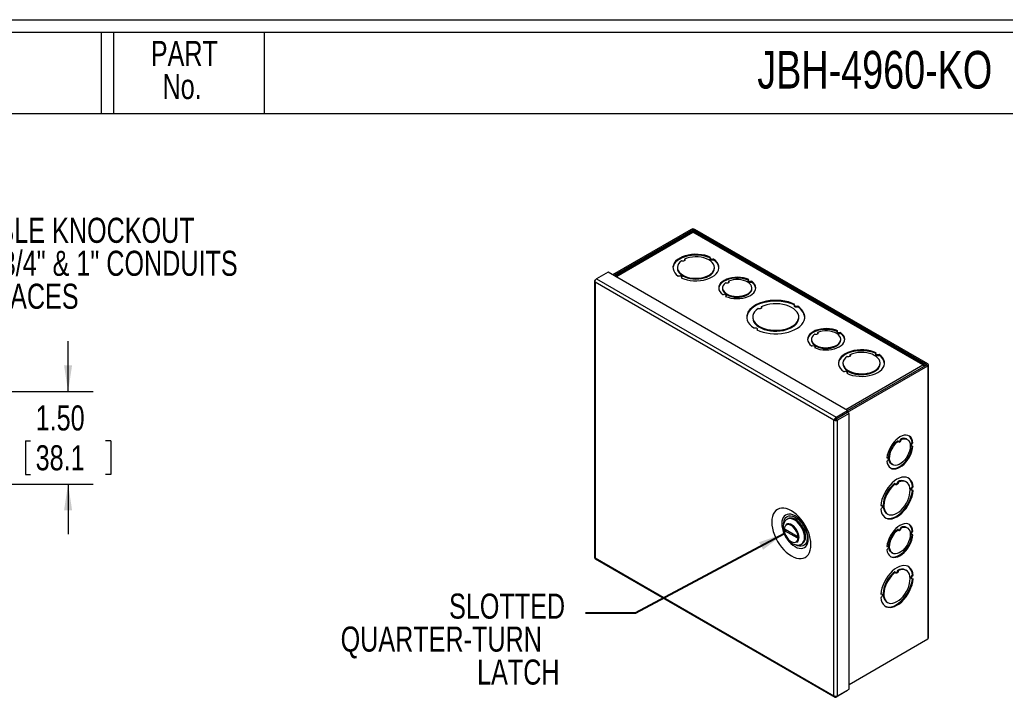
# Model space of a CAD drawing. Header units: inches. Extents: x 0.8 to 54.4, y 0.9 to 35.
# Drawn here: x 22.85 to 38.81, y 24.02 to 34.99 of the extents above; entities that cross this region are included whole.
import ezdxf

# ---------------------------------------------------------------- set-up
doc = ezdxf.new("R2010")
doc.units = ezdxf.units.IN
doc.header["$LTSCALE"] = 3.25
doc.header["$MEASUREMENT"] = 0
doc.styles.add('SLDTEXTSTYLE0', font='TXT', dxfattribs={"width": 0.75})
doc.dimstyles.new('SLDDIMSTYLE1', dxfattribs={"dimtxt": 0.40625, "dimasz": 0.4225, "dimexe": 0, "dimexo": 0.0625, "dimgap": 0.101562, "dimtad": 0, "dimtih": 1, "dimtoh": 1, "dimrnd": 1e-09, "dimzin": 4, "dimdsep": 46, "dimtxsty": 'SLDTEXTSTYLE0', "dimsah": 1, "dimcen": 0.09, "dimadec": 0, "dimazin": 0, "dimtfac": 1, "dimtofl": 0, "dimtmove": 0, "dimatfit": 3, "dimfxl": 1, "dimtolj": 1, "dimtzin": 12, "dimarcsym": 0})
doc.dimstyles.new('SLDDIMSTYLE2', dxfattribs={"dimtxt": 0, "dimasz": 0.4225, "dimexe": 0, "dimexo": 0.0625, "dimgap": 0, "dimtad": 0, "dimtih": 1, "dimtoh": 1, "dimdec": 0, "dimrnd": 1e-09, "dimzin": 0, "dimdsep": 46, "dimtxsty": 'Standard', "dimsah": 1, "dimcen": 0.09, "dimadec": 0, "dimazin": 0, "dimtfac": 0.4225, "dimtdec": 0, "dimtofl": 0, "dimtmove": 0, "dimatfit": 3, "dimfxl": 1, "dimtolj": 1, "dimtzin": 0, "dimarcsym": 0})

# ---------------------------------------------------------------- blocks, each defined once
blk = doc.blocks.new('SW_NOTE_2')
at = {"color": 0, "linetype": 'Continuous', "lineweight": 0, "ltscale": 3.25, "char_height": 0.4062, "attachment_point": 1, "style": 'SLDTEXTSTYLE0'}
for s, insert in [('PART', (0, 0.524)), ('No.', (0.19, -0.011))]:
    blk.add_mtext(s, dxfattribs=dict(at, insert=insert))
blk = doc.blocks.new('*D9')
at = {"color": 7, "linetype": 'Continuous', "lineweight": 0, "ltscale": 3.25}
for p, q in [((23.637, 28.972), (23.637, 29.784)), ((20.602, 28.972), (24.044, 28.972)), ((22.947, 28.174), (22.947, 27.626)), ((22.947, 28.174), (23.03, 28.174)), ((24.327, 28.174), (24.245, 28.174)), ((24.327, 28.174), (24.327, 27.626)), ((22.947, 27.626), (23.03, 27.626)), ((24.327, 27.626), (24.245, 27.626)), ((15.679, 27.472), (24.044, 27.472)), ((23.637, 27.472), (23.637, 26.659))]:
    blk.add_line(p, q, dxfattribs=at)
for points in [[(23.637, 28.972), (23.702, 29.394), (23.572, 29.394)], [(23.637, 27.472), (23.572, 27.049), (23.702, 27.049)]]:
    blk.add_solid(points, dxfattribs=at)
at = {"color": 7, "linetype": 'Continuous', "lineweight": 0, "ltscale": 3.25, "char_height": 0.4062, "attachment_point": 1, "style": 'SLDTEXTSTYLE0'}
for s, insert in [('1.50', (23.112, 28.746)), ('38.1', (23.112, 28.101))]:
    blk.add_mtext(s, dxfattribs=dict(at, insert=insert))
blk = doc.blocks.new('SW_NOTE_4')
at = {"color": 0, "linetype": 'Continuous', "lineweight": 0, "ltscale": 3.25, "attachment_point": 1, "style": 'SLDTEXTSTYLE0'}
for s, insert, char_height in [('DOUBLE KNOCKOUT', (0.064, 0.197), 0.40625), ('FOR 3/4" & 1" CONDUITS', (0.064, -0.337), 0.40625), ('(8) PLACES', (0.064, -0.871), 0.4062)]:
    blk.add_mtext(s, dxfattribs=dict(at, insert=insert, char_height=char_height))
blk = doc.blocks.new('SW_NOTE_10')
at = {"color": 0, "linetype": 'Continuous', "lineweight": 0, "ltscale": 3.25, "attachment_point": 1, "style": 'SLDTEXTSTYLE0'}
for s, insert, char_height in [('SLOTTED', (-2.209, 0.316), 0.4062), ('QUARTER-TURN', (-3.965, -0.218), 0.40625), ('LATCH', (-1.755, -0.752), 0.4062)]:
    blk.add_mtext(s, dxfattribs=dict(at, insert=insert, char_height=char_height))

msp = doc.modelspace()

# ---------------------------------------------------------------- linework, layer by layer
at = {"color": 7, "linetype": 'Continuous', "lineweight": 0, "ltscale": 3.25}
for p, q in [((0.8166, 34.993), (54.4416, 34.993)), ((1.0181, 34.7915), (54.2401, 34.7915)), ((24.1776, 33.472), (24.1776, 34.7915)), ((24.3791, 33.472), (24.3791, 34.7915)), ((26.8166, 33.472), (26.8166, 34.7915)), ((1.0181, 33.472), (54.2401, 33.472))]:
    msp.add_line(p, q, dxfattribs=at)
at = {"color": 7, "linetype": 'Continuous', "lineweight": 15, "ltscale": 3.25}
for p, q in [((33.7274, 31.5974), (32.4523, 30.8613)), ((33.7511, 31.5837), (32.4761, 30.8476)), ((33.736, 31.555), (32.4934, 30.8376)), ((33.7511, 31.5837), (33.7274, 31.5974)), ((37.4806, 29.4033), (33.7569, 31.5529)), ((33.7864, 31.5974), (33.7626, 31.5837)), ((37.5338, 29.4066), (33.7626, 31.5837)), ((37.5014, 29.4054), (33.7777, 31.555)), ((37.5576, 29.4203), (33.7864, 31.5974)), ((34.0342, 31.1307), (34.0342, 31.117)), ((33.5044, 30.9787), (33.5044, 30.965)), ((33.6176, 31.1143), (33.6176, 31.1006)), ((33.6176, 31.1006), (33.6241, 31.0945)), ((34.0909, 31.1026), (34.0909, 31.1163)), ((34.1051, 30.965), (34.1051, 30.9787)), ((32.3815, 30.9022), (32.1957, 30.795)), ((36.2599, 28.6633), (32.3815, 30.9022)), ((33.5753, 30.813), (33.5748, 30.8096)), ((33.5753, 30.813), (33.5753, 30.8267)), ((32.1597, 30.7576), (32.1597, 26.2922)), ((32.1662, 30.7439), (32.172, 30.7406)), ((32.172, 30.7746), (32.1782, 30.7782)), ((36.0389, 28.5083), (32.172, 30.7406)), ((32.172, 30.7406), (32.172, 26.2752)), ((32.1957, 30.795), (36.0741, 28.556)), ((34.2361, 30.6482), (34.2361, 30.6344)), ((34.3311, 30.7577), (34.3311, 30.744)), ((34.3311, 30.744), (34.3373, 30.738)), ((34.6517, 30.7708), (34.6517, 30.757)), ((34.7081, 30.7425), (34.7081, 30.7562)), ((34.7101, 30.6344), (34.7101, 30.6482)), ((34.2946, 30.5118), (34.2942, 30.5089)), ((34.2946, 30.5118), (34.2946, 30.5255)), ((34.8591, 30.3424), (34.8591, 30.3287)), ((35.3957, 30.3689), (35.3957, 30.3552)), ((35.4526, 30.3409), (35.4526, 30.3546)), ((34.725, 30.1772), (34.725, 30.1635)), ((35.4698, 30.1635), (35.4698, 30.1772)), ((35.3579, 30.0235), (35.3579, 30.0098)), ((35.3636, 30.0268), (35.3636, 30.0131)), ((34.7992, 29.9718), (34.7986, 29.9681)), ((34.7992, 29.9718), (34.7992, 29.9855)), ((35.7713, 29.9263), (35.7713, 29.9126)), ((35.7713, 29.9126), (35.7774, 29.9067)), ((36.0918, 29.9394), (36.0918, 29.9257)), ((36.1482, 29.9111), (36.1482, 29.9248)), ((35.6763, 29.8168), (35.6763, 29.8031)), ((35.7347, 29.6805), (35.7347, 29.6942)), ((36.1502, 29.8031), (36.1502, 29.8168)), ((35.7347, 29.6805), (35.7343, 29.6775)), ((36.2987, 29.5666), (36.2987, 29.5529)), ((36.2987, 29.5529), (36.3052, 29.5467)), ((36.7153, 29.583), (36.7153, 29.5692)), ((36.772, 29.5548), (36.772, 29.5685)), ((36.1855, 29.4309), (36.1855, 29.4172)), ((36.2588, 28.6639), (37.5338, 29.4)), ((36.2599, 28.6372), (37.5576, 29.3863)), ((36.7862, 29.4172), (36.7862, 29.4309)), ((37.5338, 29.4066), (37.5576, 29.4203)), ((37.5576, 29.3863), (37.5338, 29.4)), ((37.5576, 29.3863), (37.5576, 24.9633)), ((37.5698, 24.9804), (37.5698, 29.4033)), ((36.2564, 29.2652), (36.2559, 29.2619)), ((36.2564, 29.2652), (36.2564, 29.2789)), ((36.0741, 28.556), (36.2599, 28.6633)), ((36.0741, 28.5286), (36.2599, 28.6358)), ((36.2599, 28.6292), (36.0741, 28.522)), ((36.2836, 28.6155), (36.0979, 28.5083)), ((36.2599, 28.6633), (36.2599, 28.6358)), ((36.2836, 28.6155), (36.2599, 28.6292)), ((36.2836, 24.1501), (36.2836, 28.6155)), ((36.0446, 28.5049), (36.0389, 28.5083)), ((36.0389, 24.0429), (36.0389, 28.5083)), ((36.0452, 28.5053), (36.0446, 28.5049)), ((36.0684, 28.5186), (36.0452, 28.5053)), ((36.0741, 28.5286), (36.0741, 28.556)), ((36.0741, 28.522), (36.0979, 28.5083)), ((36.0979, 24.0429), (36.0979, 28.5083)), ((37.0844, 28.168), (37.0725, 28.1748)), ((37.1322, 28.1955), (37.1203, 28.2024)), ((37.2268, 28.1955), (37.2149, 28.2023)), ((37.3074, 28.1465), (37.3193, 28.1396)), ((37.2919, 28.0904), (37.3037, 28.0835)), ((36.8982, 27.9049), (36.9009, 27.9038)), ((36.9128, 27.8969), (36.9009, 27.9038)), ((36.9779, 27.7918), (36.9898, 27.785)), ((37.0365, 27.476), (37.0246, 27.4828)), ((37.0843, 27.5036), (37.0724, 27.5104)), ((37.2106, 27.5062), (37.1987, 27.513)), ((37.2949, 27.3756), (37.3068, 27.3688)), ((37.3108, 27.4319), (37.3226, 27.4251)), ((36.799, 27.1315), (36.8021, 27.1302)), ((36.814, 27.1234), (36.8021, 27.1302)), ((36.8984, 26.9928), (36.9102, 26.9859)), ((35.2702, 26.8205), (35.2683, 26.8194)), ((35.2994, 26.9115), (35.2833, 26.9022)), ((35.2506, 26.7412), (35.4422, 26.6307)), ((35.2506, 26.7111), (35.2506, 26.7412)), ((35.2767, 26.7262), (35.2506, 26.7111)), ((35.4422, 26.6006), (35.2506, 26.7111)), ((37.0844, 26.7349), (37.0725, 26.7418)), ((37.1322, 26.7625), (37.1203, 26.7694)), ((37.2268, 26.7624), (37.2149, 26.7693)), ((37.2919, 26.6573), (37.3037, 26.6505)), ((37.3074, 26.7135), (37.3193, 26.7066)), ((35.436, 26.529), (35.4379, 26.5301)), ((35.4422, 26.6307), (35.4422, 26.6006)), ((35.5152, 26.5006), (35.5312, 26.5099)), ((36.8982, 26.4719), (36.9009, 26.4708)), ((36.9128, 26.4639), (36.9009, 26.4708)), ((36.9779, 26.3588), (36.9898, 26.352)), ((32.1668, 26.2788), (32.1662, 26.2785)), ((32.1662, 26.2785), (32.172, 26.2752)), ((32.172, 26.2752), (36.0389, 24.0429)), ((32.1749, 26.2594), (36.0533, 24.0204)), ((37.0365, 26.0429), (37.0246, 26.0498)), ((37.0843, 26.0705), (37.0724, 26.0774)), ((37.2106, 26.0732), (37.1987, 26.08)), ((37.2949, 25.9426), (37.3068, 25.9357)), ((37.3108, 25.9989), (37.3226, 25.992)), ((36.799, 25.6984), (36.8021, 25.6972)), ((36.814, 25.6903), (36.8021, 25.6972)), ((36.8984, 25.5598), (36.9102, 25.5529)), ((36.2836, 24.2279), (37.5576, 24.9633)), ((36.2599, 24.1298), (36.0741, 24.0225)), ((36.0979, 24.0429), (36.2836, 24.1501)), ((36.2599, 24.1298), (36.2599, 24.1364)), ((36.0446, 24.0395), (36.0389, 24.0429)), ((36.0452, 24.0399), (36.0446, 24.0395))]:
    msp.add_line(p, q, dxfattribs=at)
at = {"color": 8, "linetype": 'Continuous', "lineweight": 15, "ltscale": 3.25}
for p, q in [((32.5056, 30.8306), (33.7569, 31.5529)), ((33.7511, 31.5837), (33.7511, 31.5556)), ((33.7626, 31.5837), (33.7626, 31.5556)), ((32.1749, 30.773), (32.172, 30.7746)), ((36.2293, 28.6809), (37.4806, 29.4033)), ((37.5338, 29.4066), (37.5338, 29.4)), ((36.0845, 28.5346), (36.0845, 28.5279)), ((36.0741, 24.036), (36.0741, 24.0225))]:
    msp.add_line(p, q, dxfattribs=at)
at = {"color": 7, "linetype": 'Continuous', "lineweight": 15, "ltscale": 3.25, "flags": 128}
for points in [[(34.0347, 31.1341), (33.9983, 31.1487), (33.9493, 31.1631), (33.8971, 31.1733), (33.8429, 31.1789), (33.7878, 31.1798), (33.7332, 31.176), (33.6801, 31.1676), (33.6297, 31.1547), (33.5831, 31.1378), (33.5414, 31.117), (33.5055, 31.0929), (33.4761, 31.0661), (33.4539, 31.037), (33.4393, 31.0063), (33.4327, 30.9748), (33.4326, 30.9719)], [(34.0431, 31.1439), (33.9983, 31.1624), (33.9493, 31.1769), (33.8971, 31.187), (33.8429, 31.1926), (33.7878, 31.1935), (33.7332, 31.1897), (33.6801, 31.1813), (33.6297, 31.1685), (33.5831, 31.1515), (33.5414, 31.1307), (33.5055, 31.1067), (33.4761, 31.0798), (33.4539, 31.0507), (33.4393, 31.02), (33.4327, 30.9885), (33.4343, 30.9567), (33.444, 30.9254), (33.4615, 30.8953), (33.4866, 30.867), (33.5186, 30.8411)], [(33.5698, 31.0867), (33.5431, 31.0638), (33.523, 31.0388), (33.5101, 31.0122), (33.5046, 30.9848), (33.5067, 30.9572), (33.5164, 30.9302), (33.5334, 30.9044), (33.5573, 30.8804), (33.5875, 30.859), (33.6232, 30.8406), (33.6634, 30.8257), (33.7073, 30.8147), (33.7536, 30.8079), (33.8013, 30.8053), (33.849, 30.8072), (33.8956, 30.8134), (33.9399, 30.8239), (33.9807, 30.8382), (34.0171, 30.8561), (34.0482, 30.8771), (34.073, 30.9007), (34.0911, 30.9263), (34.1018, 30.9532), (34.1051, 30.9807), (34.1007, 31.0082), (34.0889, 31.035), (34.0698, 31.0603), (34.044, 31.0836), (34.0121, 31.1041), (33.975, 31.1216), (33.9336, 31.1353), (33.8889, 31.1452), (33.842, 31.1508), (33.7943, 31.152), (33.7467, 31.1488), (33.7007, 31.1414), (33.6573, 31.1298), (33.6176, 31.1143)], [(34.0909, 31.1163), (34.08, 31.1124), (34.0673, 31.1112), (34.0548, 31.1128), (34.0441, 31.1169), (34.037, 31.123), (34.0342, 31.1303), (34.0364, 31.1376), (34.0431, 31.1439)], [(33.5044, 30.965), (33.5067, 30.9435), (33.5164, 30.9164), (33.5334, 30.8906), (33.5573, 30.8667), (33.5875, 30.8453), (33.6232, 30.8269), (33.6634, 30.812), (33.7073, 30.801), (33.7536, 30.7941), (33.8013, 30.7916), (33.849, 30.7935), (33.8956, 30.7997), (33.9399, 30.8101), (33.9807, 30.8245), (34.0171, 30.8424), (34.0482, 30.8634), (34.073, 30.887), (34.0911, 30.9126), (34.1018, 30.9395), (34.1051, 30.965)], [(33.5664, 30.8135), (33.6112, 30.795), (33.6603, 30.7806), (33.7124, 30.7704), (33.7666, 30.7649), (33.8217, 30.764), (33.8764, 30.7677), (33.9295, 30.7761), (33.9798, 30.789), (34.0264, 30.8059), (34.0681, 30.8267), (34.104, 30.8508), (34.1334, 30.8776), (34.1557, 30.9067), (34.1702, 30.9374), (34.1768, 30.9689), (34.1752, 31.0007), (34.1655, 31.032), (34.148, 31.0621), (34.1229, 31.0904), (34.0909, 31.1163)], [(33.6176, 31.1143), (33.6242, 31.108), (33.6262, 31.1008), (33.6235, 31.0936), (33.6163, 31.0875), (33.6058, 31.0834), (33.5933, 31.0818), (33.5808, 31.083), (33.5698, 31.0867)], [(34.0909, 31.1026), (34.08, 31.0987), (34.0673, 31.0975), (34.0548, 31.099), (34.0441, 31.1032), (34.037, 31.1093), (34.0342, 31.1166), (34.0342, 31.117)], [(33.5186, 30.8411), (33.5296, 30.845), (33.5422, 30.8462), (33.5547, 30.8447), (33.5654, 30.8405), (33.5726, 30.8344), (33.5753, 30.8271), (33.5731, 30.8198), (33.5664, 30.8135)], [(34.6603, 30.7838), (34.6199, 30.7994), (34.5757, 30.8111), (34.5288, 30.8185), (34.4805, 30.8215), (34.432, 30.8199), (34.3845, 30.8138), (34.3394, 30.8034), (34.2978, 30.7889), (34.2607, 30.7708), (34.2293, 30.7494), (34.2042, 30.7253), (34.1861, 30.6993), (34.1756, 30.6719), (34.1729, 30.6439), (34.178, 30.616), (34.1908, 30.5889), (34.2111, 30.5634), (34.2382, 30.5401)], [(34.652, 30.7737), (34.6199, 30.7857), (34.5757, 30.7974), (34.5288, 30.8048), (34.4805, 30.8078), (34.432, 30.8062), (34.3845, 30.8001), (34.3394, 30.7897), (34.2978, 30.7752), (34.2607, 30.757), (34.2293, 30.7357), (34.2042, 30.7116), (34.1861, 30.6856), (34.1756, 30.6582), (34.173, 30.6413)], [(32.172, 30.7746), (32.1674, 30.7715), (32.1637, 30.7679), (32.1613, 30.764), (32.1599, 30.76), (32.1599, 30.7558), (32.161, 30.7518), (32.1633, 30.7478), (32.1662, 30.7447)], [(34.2834, 30.7301), (34.2608, 30.709), (34.2453, 30.6858), (34.2373, 30.6614), (34.237, 30.6366), (34.2445, 30.6122), (34.2595, 30.5889), (34.2816, 30.5676), (34.31, 30.5489), (34.3437, 30.5335), (34.3817, 30.5219), (34.4228, 30.5145), (34.4654, 30.5114), (34.5084, 30.5129), (34.5502, 30.5188), (34.5894, 30.5289), (34.6248, 30.543), (34.6552, 30.5606), (34.6796, 30.581), (34.6972, 30.6037), (34.7075, 30.6278), (34.71, 30.6526), (34.7047, 30.6772), (34.6918, 30.7009), (34.6717, 30.7229), (34.645, 30.7423), (34.6127, 30.7587), (34.5758, 30.7715), (34.5355, 30.7801), (34.4931, 30.7845), (34.4501, 30.7843), (34.4079, 30.7797), (34.3678, 30.7707), (34.3311, 30.7577)], [(34.3311, 30.7577), (34.3375, 30.7514), (34.3394, 30.7442), (34.3366, 30.7371), (34.3295, 30.7311), (34.3191, 30.727), (34.3068, 30.7254), (34.2943, 30.7265), (34.2834, 30.7301)], [(34.286, 30.5125), (34.3263, 30.4969), (34.3705, 30.4852), (34.4174, 30.4778), (34.4657, 30.4748), (34.5143, 30.4764), (34.5617, 30.4825), (34.6068, 30.4929), (34.6485, 30.5074), (34.6855, 30.5255), (34.717, 30.5469), (34.7421, 30.571), (34.7601, 30.597), (34.7706, 30.6244), (34.7734, 30.6524), (34.7683, 30.6803), (34.7554, 30.7074), (34.7352, 30.7329), (34.7081, 30.7562)], [(34.7081, 30.7562), (34.6971, 30.7524), (34.6846, 30.7512), (34.6721, 30.7528), (34.6616, 30.7569), (34.6544, 30.763), (34.6517, 30.7702), (34.6537, 30.7775), (34.6603, 30.7838)], [(34.7081, 30.7425), (34.6971, 30.7387), (34.6846, 30.7375), (34.6721, 30.7391), (34.6616, 30.7432), (34.6544, 30.7493), (34.6517, 30.7565), (34.6517, 30.757)], [(34.2361, 30.6344), (34.237, 30.6229), (34.2445, 30.5984), (34.2595, 30.5752), (34.2816, 30.5539), (34.31, 30.5352), (34.3437, 30.5198), (34.3817, 30.5082), (34.4228, 30.5008), (34.4654, 30.4977), (34.5084, 30.4992), (34.5502, 30.5051), (34.5894, 30.5152), (34.6248, 30.5293), (34.6552, 30.5469), (34.6796, 30.5673), (34.6972, 30.59), (34.7075, 30.6141), (34.7101, 30.6344)], [(34.2382, 30.5401), (34.2491, 30.5439), (34.2617, 30.5451), (34.2741, 30.5435), (34.2847, 30.5394), (34.2918, 30.5333), (34.2946, 30.5261), (34.2925, 30.5188), (34.286, 30.5125)], [(35.3963, 30.3726), (35.356, 30.3898), (35.3028, 30.4073), (35.2462, 30.4206), (35.1871, 30.4296), (35.1264, 30.4341), (35.0652, 30.4339), (35.0046, 30.4292), (34.9456, 30.42), (34.8891, 30.4065), (34.8362, 30.3888), (34.7877, 30.3673), (34.7444, 30.3423), (34.7072, 30.3143), (34.6765, 30.2837), (34.653, 30.2511), (34.6371, 30.2171), (34.6289, 30.1821), (34.628, 30.1703)], [(35.4047, 30.3822), (35.356, 30.4035), (35.3028, 30.421), (35.2462, 30.4343), (35.1871, 30.4433), (35.1264, 30.4478), (35.0652, 30.4477), (35.0046, 30.443), (34.9456, 30.4337), (34.8891, 30.4202), (34.8362, 30.4025), (34.7877, 30.381), (34.7444, 30.356), (34.7072, 30.328), (34.6765, 30.2974), (34.653, 30.2649), (34.6371, 30.2308), (34.6289, 30.1958), (34.6287, 30.1605), (34.6364, 30.1255), (34.652, 30.0913), (34.6751, 30.0586), (34.7054, 30.0279), (34.7423, 29.9998)], [(34.7901, 29.9722), (34.8389, 29.9509), (34.892, 29.9334), (34.9487, 29.92), (35.0078, 29.9111), (35.0685, 29.9066), (35.1296, 29.9067), (35.1903, 29.9114), (35.2493, 29.9206), (35.3058, 29.9342), (35.3587, 29.9519), (35.4072, 29.9734), (35.4504, 29.9984), (35.4877, 30.0264), (35.5183, 30.0569), (35.5418, 30.0895), (35.5578, 30.1236), (35.566, 30.1586), (35.5662, 30.1939), (35.5584, 30.2289), (35.5429, 30.2631), (35.5198, 30.2958), (35.4895, 30.3264), (35.4526, 30.3546)], [(34.8591, 30.3424), (34.8658, 30.3361), (34.868, 30.3288), (34.8652, 30.3215), (34.8581, 30.3154), (34.8474, 30.3112), (34.8349, 30.3097), (34.8222, 30.3109), (34.8113, 30.3148)], [(35.3636, 30.0268), (35.3984, 30.0506), (35.4269, 30.077), (35.4485, 30.1054), (35.4627, 30.1354), (35.4694, 30.1663), (35.4682, 30.1974), (35.4593, 30.228), (35.4428, 30.2576), (35.4191, 30.2855), (35.3886, 30.3112), (35.3521, 30.334), (35.3102, 30.3536), (35.2639, 30.3695), (35.2142, 30.3813), (35.1619, 30.3889), (35.1083, 30.3921), (35.0545, 30.3907), (35.0016, 30.3849), (34.9507, 30.3748), (34.9029, 30.3605), (34.8591, 30.3424)], [(34.8591, 30.3287), (34.8658, 30.3224), (34.8658, 30.3223)], [(35.4526, 30.3546), (35.4416, 30.3506), (35.4289, 30.3494), (35.4163, 30.3509), (35.4056, 30.3551), (35.3984, 30.3613), (35.3957, 30.3685), (35.3979, 30.3759), (35.4047, 30.3822)], [(35.4526, 30.3409), (35.4416, 30.3369), (35.4289, 30.3356), (35.4163, 30.3372), (35.4056, 30.3414), (35.3984, 30.3475), (35.3957, 30.3548), (35.3957, 30.3552)], [(34.8113, 30.3148), (34.7799, 30.2895), (34.7552, 30.2619), (34.7376, 30.2325), (34.7275, 30.202), (34.7252, 30.1709), (34.7307, 30.14), (34.7438, 30.1098), (34.7643, 30.0811), (34.7918, 30.0543), (34.8257, 30.0302), (34.8653, 30.0091), (34.9097, 29.9915), (34.9581, 29.9778), (35.0094, 29.9683), (35.0625, 29.9632), (35.1163, 29.9625), (35.1698, 29.9663), (35.2217, 29.9745), (35.271, 29.987), (35.3168, 30.0034), (35.3579, 30.0235)], [(34.725, 30.1635), (34.7252, 30.1572), (34.7307, 30.1263), (34.7438, 30.0961), (34.7643, 30.0674), (34.7918, 30.0406), (34.8257, 30.0165), (34.8653, 29.9954), (34.9097, 29.9778), (34.9581, 29.9641), (35.0094, 29.9546), (35.0625, 29.9494), (35.1163, 29.9488), (35.1698, 29.9526), (35.2217, 29.9608), (35.271, 29.9733), (35.3168, 29.9897), (35.3579, 30.0098)], [(35.3579, 30.0235), (35.357, 30.0243), (35.3567, 30.0252), (35.357, 30.0261), (35.3579, 30.0268), (35.3592, 30.0273), (35.3608, 30.0275), (35.3623, 30.0273), (35.3636, 30.0268)], [(35.3636, 30.0131), (35.3984, 30.0369), (35.4269, 30.0633), (35.4485, 30.0917), (35.4627, 30.1217), (35.4694, 30.1526), (35.4698, 30.1635)], [(34.7423, 29.9998), (34.7533, 30.0037), (34.766, 30.005), (34.7786, 30.0035), (34.7893, 29.9993), (34.7965, 29.9931), (34.7992, 29.9858), (34.797, 29.9785), (34.7901, 29.9722)], [(36.1004, 29.9524), (36.0601, 29.9681), (36.0159, 29.9797), (35.969, 29.9872), (35.9207, 29.9901), (35.8721, 29.9885), (35.8247, 29.9825), (35.7795, 29.972), (35.7379, 29.9576), (35.7009, 29.9394), (35.6694, 29.918), (35.6443, 29.894), (35.6263, 29.8679), (35.6157, 29.8405), (35.613, 29.8125), (35.6181, 29.7846), (35.631, 29.7575), (35.6512, 29.732), (35.6783, 29.7087)], [(36.0922, 29.9423), (36.0601, 29.9543), (36.0159, 29.966), (35.969, 29.9734), (35.9207, 29.9764), (35.8721, 29.9748), (35.8247, 29.9687), (35.7795, 29.9583), (35.7379, 29.9438), (35.7009, 29.9257), (35.6694, 29.9043), (35.6443, 29.8803), (35.6263, 29.8542), (35.6157, 29.8268), (35.6131, 29.8099)], [(35.7235, 29.8987), (35.701, 29.8776), (35.6854, 29.8544), (35.6774, 29.8301), (35.6771, 29.8052), (35.6846, 29.7808), (35.6997, 29.7575), (35.7217, 29.7362), (35.7501, 29.7176), (35.7839, 29.7022), (35.8219, 29.6906), (35.8629, 29.6831), (35.9056, 29.68), (35.9485, 29.6815), (35.9903, 29.6874), (36.0295, 29.6976), (36.0649, 29.7117), (36.0953, 29.7292), (36.1198, 29.7497), (36.1374, 29.7723), (36.1476, 29.7964), (36.1501, 29.8212), (36.1448, 29.8459), (36.1319, 29.8695), (36.1118, 29.8915), (36.0851, 29.911), (36.0528, 29.9273), (36.0159, 29.9401), (35.9756, 29.9488), (35.9333, 29.9531), (35.8903, 29.9529), (35.848, 29.9483), (35.8079, 29.9393), (35.7713, 29.9263)], [(35.7713, 29.9263), (35.7776, 29.92), (35.7795, 29.9128), (35.7767, 29.9057), (35.7696, 29.8997), (35.7592, 29.8956), (35.7469, 29.894), (35.7344, 29.8951), (35.7235, 29.8987)], [(35.7261, 29.6812), (35.7665, 29.6655), (35.8107, 29.6538), (35.8575, 29.6464), (35.9059, 29.6434), (35.9544, 29.645), (36.0018, 29.6511), (36.047, 29.6615), (36.0886, 29.676), (36.1256, 29.6942), (36.1571, 29.7156), (36.1822, 29.7396), (36.2003, 29.7656), (36.2108, 29.793), (36.2135, 29.821), (36.2084, 29.8489), (36.1955, 29.876), (36.1753, 29.9015), (36.1482, 29.9248)], [(36.1482, 29.9248), (36.1373, 29.921), (36.1247, 29.9198), (36.1123, 29.9214), (36.1017, 29.9256), (36.0946, 29.9317), (36.0918, 29.9388), (36.0938, 29.9461), (36.1004, 29.9524)], [(36.1482, 29.9111), (36.1373, 29.9073), (36.1247, 29.9061), (36.1123, 29.9077), (36.1017, 29.9119), (36.0946, 29.9179), (36.0918, 29.9251), (36.0918, 29.9257)], [(35.6763, 29.8031), (35.6771, 29.7915), (35.6846, 29.7671), (35.6997, 29.7438), (35.7217, 29.7225), (35.7501, 29.7038), (35.7839, 29.6885), (35.8219, 29.6768), (35.8629, 29.6694), (35.9056, 29.6663), (35.9485, 29.6678), (35.9903, 29.6737), (36.0295, 29.6839), (36.0649, 29.698), (36.0953, 29.7155), (36.1198, 29.7359), (36.1374, 29.7586), (36.1476, 29.7827), (36.1502, 29.8031)], [(35.6783, 29.7087), (35.6893, 29.7125), (35.7018, 29.7137), (35.7143, 29.7121), (35.7248, 29.708), (35.732, 29.7019), (35.7347, 29.6947), (35.7327, 29.6875), (35.7261, 29.6812)], [(36.7158, 29.5863), (36.6794, 29.6009), (36.6304, 29.6154), (36.5782, 29.6255), (36.524, 29.6311), (36.4689, 29.632), (36.4143, 29.6282), (36.3612, 29.6198), (36.3108, 29.607), (36.2643, 29.59), (36.2225, 29.5692), (36.1866, 29.5452), (36.1572, 29.5183), (36.135, 29.4892), (36.1204, 29.4586), (36.1139, 29.427), (36.1137, 29.4241)], [(36.7242, 29.5961), (36.6794, 29.6146), (36.6304, 29.6291), (36.5782, 29.6392), (36.524, 29.6448), (36.4689, 29.6457), (36.4143, 29.6419), (36.3612, 29.6335), (36.3108, 29.6207), (36.2643, 29.6037), (36.2225, 29.583), (36.1866, 29.5589), (36.1572, 29.532), (36.135, 29.5029), (36.1204, 29.4723), (36.1139, 29.4407), (36.1154, 29.4089), (36.1251, 29.3777), (36.1427, 29.3475), (36.1677, 29.3192), (36.1997, 29.2934)], [(36.2509, 29.539), (36.2242, 29.5161), (36.2041, 29.491), (36.1912, 29.4644), (36.1857, 29.437), (36.1878, 29.4094), (36.1975, 29.3824), (36.2145, 29.3566), (36.2384, 29.3327), (36.2686, 29.3112), (36.3043, 29.2928), (36.3445, 29.2779), (36.3884, 29.2669), (36.4347, 29.2601), (36.4824, 29.2576), (36.5301, 29.2594), (36.5767, 29.2657), (36.621, 29.2761), (36.6618, 29.2904), (36.6983, 29.3083), (36.7293, 29.3294), (36.7541, 29.3529), (36.7722, 29.3785), (36.783, 29.4054), (36.7862, 29.433), (36.7818, 29.4605), (36.77, 29.4872), (36.7509, 29.5125), (36.7251, 29.5358), (36.6932, 29.5564), (36.6561, 29.5738), (36.6147, 29.5876), (36.57, 29.5974), (36.5231, 29.603), (36.4754, 29.6042), (36.4279, 29.6011), (36.3818, 29.5936), (36.3384, 29.582), (36.2987, 29.5666)], [(36.2476, 29.2658), (36.2923, 29.2473), (36.3414, 29.2328), (36.3936, 29.2227), (36.4478, 29.2171), (36.5028, 29.2162), (36.5575, 29.22), (36.6106, 29.2284), (36.6609, 29.2412), (36.7075, 29.2582), (36.7492, 29.2789), (36.7851, 29.303), (36.8145, 29.3299), (36.8368, 29.359), (36.8513, 29.3896), (36.8579, 29.4212), (36.8563, 29.4529), (36.8466, 29.4842), (36.8291, 29.5144), (36.804, 29.5427), (36.772, 29.5685)], [(36.2987, 29.5666), (36.3053, 29.5603), (36.3073, 29.553), (36.3046, 29.5458), (36.2974, 29.5397), (36.2869, 29.5356), (36.2744, 29.534), (36.2619, 29.5352), (36.2509, 29.539)], [(36.772, 29.5548), (36.7611, 29.5509), (36.7484, 29.5497), (36.7359, 29.5513), (36.7253, 29.5554), (36.7181, 29.5616), (36.7154, 29.5688), (36.7153, 29.5692)], [(36.772, 29.5685), (36.7611, 29.5647), (36.7484, 29.5634), (36.7359, 29.565), (36.7253, 29.5691), (36.7181, 29.5753), (36.7154, 29.5825), (36.7175, 29.5898), (36.7242, 29.5961)], [(36.1855, 29.4172), (36.1878, 29.3957), (36.1975, 29.3687), (36.2145, 29.3429), (36.2384, 29.3189), (36.2686, 29.2975), (36.3043, 29.2791), (36.3445, 29.2642), (36.3884, 29.2532), (36.4347, 29.2464), (36.4824, 29.2439), (36.5301, 29.2457), (36.5767, 29.252), (36.621, 29.2624), (36.6618, 29.2767), (36.6983, 29.2946), (36.7293, 29.3156), (36.7541, 29.3392), (36.7722, 29.3648), (36.783, 29.3917), (36.7862, 29.4172)], [(36.1997, 29.2934), (36.2107, 29.2972), (36.2233, 29.2985), (36.2359, 29.2969), (36.2465, 29.2927), (36.2537, 29.2866), (36.2564, 29.2794), (36.2542, 29.2721), (36.2476, 29.2658)], [(37.3193, 28.1396), (37.3127, 28.1748), (37.3007, 28.2051), (37.2837, 28.2297), (37.2621, 28.2481), (37.2365, 28.2598), (37.2075, 28.2643), (37.1759, 28.2617), (37.1425, 28.252), (37.1083, 28.2355), (37.074, 28.2125), (37.0407, 28.1837), (37.0091, 28.1498), (36.9801, 28.1118), (36.9544, 28.0705), (36.9328, 28.0272), (36.9158, 27.9829), (36.9039, 27.9388), (36.8972, 27.896)], [(36.9779, 27.7918), (36.9741, 27.7942), (36.9554, 27.8111), (36.9414, 27.8341), (36.9324, 27.8625), (36.9289, 27.8953), (36.9309, 27.9315), (36.9383, 27.9699), (36.9509, 28.0091), (36.9683, 28.0479), (36.99, 28.0851), (37.0151, 28.1194), (37.0429, 28.1496), (37.0725, 28.1748)], [(37.1322, 28.1955), (37.1617, 28.2045), (37.1896, 28.2064), (37.2147, 28.2011), (37.2363, 28.1889), (37.2538, 28.1702), (37.2664, 28.1456), (37.2738, 28.1158), (37.2758, 28.0819), (37.2722, 28.045), (37.2633, 28.0062), (37.2492, 27.967), (37.2305, 27.9285), (37.2078, 27.892), (37.1818, 27.8588), (37.1534, 27.8299), (37.1235, 27.8063), (37.0931, 27.7887), (37.0632, 27.7778), (37.0347, 27.7739), (37.0087, 27.7771), (36.986, 27.7873), (36.9673, 27.8042), (36.9533, 27.8272), (36.9443, 27.8556), (36.9408, 27.8885), (36.9427, 27.9247), (36.9502, 27.963), (36.9628, 28.0022), (36.9802, 28.0411), (37.0018, 28.0782), (37.027, 28.1125), (37.0548, 28.1428), (37.0844, 28.168)], [(37.0844, 28.168), (37.0867, 28.1593), (37.092, 28.1541), (37.0995, 28.1529), (37.1083, 28.1561), (37.117, 28.1631), (37.1246, 28.1729), (37.1299, 28.1843), (37.1322, 28.1955)], [(37.2919, 28.0904), (37.2914, 28.0907), (37.2865, 28.0966), (37.2848, 28.1059), (37.2865, 28.1171), (37.2914, 28.1286), (37.2987, 28.1389), (37.3074, 28.1465)], [(37.3193, 28.0844), (37.3106, 28.0819), (37.3033, 28.0838), (37.2984, 28.0898), (37.2967, 28.099), (37.2984, 28.1102), (37.3033, 28.1218), (37.3106, 28.1321), (37.3193, 28.1396)], [(36.8972, 27.8408), (36.9039, 27.8057), (36.9158, 27.7754), (36.9328, 27.7507), (36.9544, 27.7323), (36.9801, 27.7207), (37.0091, 27.7161), (37.0407, 27.7187), (37.074, 27.7284), (37.1083, 27.745), (37.1425, 27.768), (37.1759, 27.7968), (37.2075, 27.8306), (37.2365, 27.8687), (37.2621, 27.9099), (37.2837, 27.9533), (37.3007, 27.9976), (37.3127, 28.0417), (37.3193, 28.0844)], [(36.9523, 27.7337), (36.9682, 27.7275), (36.9972, 27.723), (37.0288, 27.7256), (37.0621, 27.7353), (37.0964, 27.7518), (37.1307, 27.7748), (37.164, 27.8036), (37.1956, 27.8375), (37.2246, 27.8755), (37.2502, 27.9168), (37.2718, 27.9601), (37.2888, 28.0044), (37.3008, 28.0485), (37.3065, 28.0824)], [(36.8972, 27.896), (36.906, 27.8985), (36.9133, 27.8966), (36.9181, 27.8907), (36.9198, 27.8814), (36.9181, 27.8702), (36.9133, 27.8587), (36.906, 27.8484), (36.8972, 27.8408)], [(37.3226, 27.4251), (37.3162, 27.4657), (37.3043, 27.5016), (37.2869, 27.5319), (37.2647, 27.5559), (37.2379, 27.5731), (37.2073, 27.5832), (37.1735, 27.586), (37.1372, 27.5813), (37.0992, 27.5692), (37.0604, 27.5501), (37.0216, 27.5244), (36.9836, 27.4926), (36.9473, 27.4554), (36.9135, 27.4136), (36.8829, 27.3681), (36.8561, 27.32), (36.8339, 27.2703), (36.8165, 27.22), (36.8046, 27.1703), (36.7982, 27.1223)], [(37.0246, 27.4828), (36.9914, 27.4562), (36.9597, 27.4244), (36.9302, 27.3883), (36.9037, 27.3487), (36.8809, 27.3067), (36.8623, 27.2633), (36.8485, 27.2197), (36.8397, 27.1769), (36.8362, 27.1361), (36.8381, 27.0982), (36.8453, 27.0642), (36.8577, 27.035), (36.875, 27.0114), (36.8966, 26.9938), (36.8984, 26.9928)], [(37.0365, 27.476), (37.0033, 27.4493), (36.9716, 27.4175), (36.9421, 27.3814), (36.9156, 27.3418), (36.8927, 27.2998), (36.8742, 27.2565), (36.8603, 27.2129), (36.8515, 27.1701), (36.8481, 27.1292), (36.85, 27.0913), (36.8572, 27.0574), (36.8696, 27.0282), (36.8868, 27.0045), (36.9085, 26.987), (36.934, 26.976), (36.9627, 26.9719), (36.9938, 26.9747), (37.0267, 26.9845), (37.0604, 27.0008), (37.0941, 27.0234), (37.127, 27.0516), (37.1581, 27.0848), (37.1868, 27.122), (37.2123, 27.1624), (37.2339, 27.2049), (37.2512, 27.2484), (37.2636, 27.2919), (37.2708, 27.3343), (37.2727, 27.3744), (37.2692, 27.4112), (37.2605, 27.4439), (37.2466, 27.4715), (37.2281, 27.4934), (37.2052, 27.5091), (37.1787, 27.518), (37.1492, 27.5201), (37.1175, 27.5153), (37.0843, 27.5036)], [(37.0843, 27.5036), (37.0821, 27.4922), (37.0768, 27.4807), (37.0692, 27.4707), (37.0604, 27.4637), (37.0515, 27.4605), (37.044, 27.4617), (37.0387, 27.4671), (37.0365, 27.476)], [(36.7982, 27.0671), (36.8046, 27.0264), (36.8165, 26.9906), (36.8339, 26.9603), (36.8561, 26.9363), (36.8829, 26.919), (36.9135, 26.9089), (36.9473, 26.9062), (36.9836, 26.9109), (37.0216, 26.9229), (37.0604, 26.942), (37.0992, 26.9677), (37.1372, 26.9996), (37.1735, 27.0368), (37.2073, 27.0785), (37.2379, 27.124), (37.2647, 27.1721), (37.2869, 27.2218), (37.3043, 27.2721), (37.3162, 27.3218), (37.3226, 27.3698)], [(36.8684, 26.9271), (36.871, 26.9259), (36.9016, 26.9158), (36.9354, 26.913), (36.9717, 26.9177), (37.0097, 26.9298), (37.0485, 26.9488), (37.0873, 26.9746), (37.1253, 27.0064), (37.1616, 27.0436), (37.1955, 27.0854), (37.2261, 27.1308), (37.2528, 27.179), (37.2751, 27.2287), (37.2924, 27.279), (37.3044, 27.3287), (37.31, 27.3675)], [(37.2949, 27.3756), (37.2945, 27.3758), (37.2896, 27.3818), (37.2879, 27.3911), (37.2896, 27.4024), (37.2945, 27.414), (37.3019, 27.4244), (37.3108, 27.4319)], [(37.3226, 27.3698), (37.3138, 27.3672), (37.3064, 27.369), (37.3015, 27.375), (37.2998, 27.3843), (37.3015, 27.3955), (37.3064, 27.4072), (37.3138, 27.4175), (37.3226, 27.4251)], [(35.3502, 26.3069), (35.3916, 26.2861), (35.4323, 26.272), (35.4716, 26.2647), (35.5088, 26.2644), (35.5433, 26.2711), (35.5745, 26.2847), (35.6018, 26.3049), (35.6249, 26.3315), (35.6432, 26.3638), (35.6566, 26.4015), (35.6647, 26.4438), (35.6674, 26.49), (35.6647, 26.5394), (35.6566, 26.5911), (35.6432, 26.6441), (35.6249, 26.6977), (35.6018, 26.7508), (35.5745, 26.8026), (35.5433, 26.8522), (35.5088, 26.8987), (35.4716, 26.9414), (35.4323, 26.9795), (35.3916, 27.0123), (35.3502, 27.0393), (35.3088, 27.0601), (35.2681, 27.0742), (35.2289, 27.0815), (35.1917, 27.0818), (35.1572, 27.0751), (35.126, 27.0615), (35.0986, 27.0413), (35.0756, 27.0148), (35.0572, 26.9824), (35.0439, 26.9447), (35.0358, 26.9024), (35.0331, 26.8562), (35.0358, 26.8068), (35.0439, 26.7552), (35.0572, 26.7021), (35.0756, 26.6486), (35.0986, 26.5954), (35.126, 26.5436), (35.1572, 26.494), (35.1917, 26.4475), (35.2289, 26.4048), (35.2681, 26.3668), (35.3088, 26.3339), (35.3502, 26.3069)], [(35.4089, 26.4582), (35.4426, 26.4418), (35.4755, 26.4319), (35.5067, 26.4288), (35.5356, 26.4326), (35.5613, 26.4431), (35.5832, 26.4601), (35.6009, 26.4832), (35.6139, 26.5118), (35.6217, 26.5452), (35.6244, 26.5826), (35.6217, 26.6231), (35.6139, 26.6656), (35.6009, 26.7091), (35.5832, 26.7526), (35.5613, 26.795), (35.5356, 26.8352), (35.5067, 26.8722), (35.4755, 26.9052), (35.4426, 26.9333), (35.4089, 26.9558), (35.3752, 26.9722), (35.3423, 26.9821), (35.3111, 26.9852), (35.2823, 26.9814), (35.2566, 26.9709), (35.2346, 26.9539), (35.2169, 26.9308), (35.204, 26.9022), (35.1961, 26.8688), (35.1935, 26.8314), (35.1961, 26.7909), (35.204, 26.7484), (35.2169, 26.7049), (35.2346, 26.6614), (35.2566, 26.619), (35.2823, 26.5788), (35.3111, 26.5418), (35.3423, 26.5088), (35.3752, 26.4807), (35.4089, 26.4582)], [(36.7982, 27.1223), (36.807, 27.1249), (36.8144, 27.1231), (36.8193, 27.1172), (36.821, 27.1079), (36.8193, 27.0966), (36.8144, 27.0849), (36.807, 27.0746), (36.7982, 27.0671)], [(35.2683, 26.8194), (35.2856, 26.8259), (35.3083, 26.8267), (35.333, 26.8204), (35.3586, 26.8072), (35.3839, 26.7878), (35.4077, 26.7631), (35.4289, 26.7342), (35.4465, 26.7026), (35.4597, 26.6696), (35.4679, 26.6368), (35.4707, 26.6058)], [(35.4726, 26.6069), (35.4698, 26.6379), (35.4616, 26.6707), (35.4484, 26.7037), (35.4308, 26.7354), (35.4096, 26.7642), (35.3858, 26.7889), (35.3605, 26.8083), (35.3349, 26.8215), (35.3102, 26.8278), (35.2875, 26.827), (35.2702, 26.8205)], [(35.5793, 26.6161), (35.5765, 26.6525), (35.5682, 26.6908), (35.5547, 26.7299), (35.5365, 26.7683), (35.5141, 26.8047), (35.4884, 26.838), (35.4602, 26.8669), (35.4305, 26.8905), (35.4002, 26.9079), (35.3705, 26.9187), (35.3423, 26.9223), (35.3166, 26.9188), (35.2994, 26.9115)], [(35.4592, 26.6058), (35.4564, 26.6364), (35.448, 26.6687), (35.4346, 26.7012), (35.4167, 26.7321), (35.3953, 26.76), (35.3715, 26.7834), (35.3464, 26.8012), (35.3213, 26.8124), (35.3072, 26.8157)], [(37.3193, 26.7066), (37.3127, 26.7417), (37.3007, 26.772), (37.2837, 26.7967), (37.2621, 26.8151), (37.2365, 26.8267), (37.2075, 26.8313), (37.1759, 26.8287), (37.1425, 26.819), (37.1083, 26.8024), (37.074, 26.7795), (37.0407, 26.7506), (37.0091, 26.7168), (36.9801, 26.6787), (36.9544, 26.6375), (36.9328, 26.5941), (36.9158, 26.5498), (36.9039, 26.5057), (36.8972, 26.463)], [(36.9779, 26.3588), (36.9741, 26.3611), (36.9554, 26.378), (36.9414, 26.4011), (36.9324, 26.4295), (36.9289, 26.4623), (36.9309, 26.4985), (36.9383, 26.5368), (36.9509, 26.5761), (36.9683, 26.6149), (36.99, 26.6521), (37.0151, 26.6863), (37.0429, 26.7166), (37.0725, 26.7418)], [(37.1322, 26.7625), (37.1617, 26.7714), (37.1896, 26.7733), (37.2147, 26.7681), (37.2363, 26.7559), (37.2538, 26.7372), (37.2664, 26.7125), (37.2738, 26.6828), (37.2758, 26.6489), (37.2722, 26.6119), (37.2633, 26.5732), (37.2492, 26.5339), (37.2305, 26.4955), (37.2078, 26.459), (37.1818, 26.4258), (37.1534, 26.3969), (37.1235, 26.3733), (37.0931, 26.3557), (37.0632, 26.3448), (37.0347, 26.3409), (37.0087, 26.3441), (36.986, 26.3543), (36.9673, 26.3712), (36.9533, 26.3942), (36.9443, 26.4226), (36.9408, 26.4554), (36.9427, 26.4916), (36.9502, 26.53), (36.9628, 26.5692), (36.9802, 26.608), (37.0018, 26.6452), (37.027, 26.6795), (37.0548, 26.7097), (37.0844, 26.7349)], [(37.0844, 26.7349), (37.0867, 26.7263), (37.092, 26.721), (37.0995, 26.7199), (37.1083, 26.7231), (37.117, 26.73), (37.1246, 26.7399), (37.1299, 26.7512), (37.1322, 26.7625)], [(37.2919, 26.6573), (37.2914, 26.6576), (37.2865, 26.6636), (37.2848, 26.6728), (37.2865, 26.684), (37.2914, 26.6956), (37.2987, 26.7059), (37.3074, 26.7135)], [(37.3193, 26.6514), (37.3106, 26.6489), (37.3033, 26.6508), (37.2984, 26.6567), (37.2967, 26.666), (37.2984, 26.6772), (37.3033, 26.6887), (37.3106, 26.699), (37.3193, 26.7066)], [(36.8972, 26.4078), (36.9039, 26.3726), (36.9158, 26.3423), (36.9328, 26.3177), (36.9544, 26.2993), (36.9801, 26.2877), (37.0091, 26.2831), (37.0407, 26.2857), (37.074, 26.2954), (37.1083, 26.3119), (37.1425, 26.3349), (37.1759, 26.3637), (37.2075, 26.3976), (37.2365, 26.4357), (37.2621, 26.4769), (37.2837, 26.5202), (37.3007, 26.5645), (37.3127, 26.6087), (37.3193, 26.6514)], [(36.9523, 26.3007), (36.9682, 26.2945), (36.9972, 26.2899), (37.0288, 26.2925), (37.0621, 26.3022), (37.0964, 26.3188), (37.1307, 26.3418), (37.164, 26.3706), (37.1956, 26.4045), (37.2246, 26.4425), (37.2502, 26.4838), (37.2718, 26.5271), (37.2888, 26.5714), (37.3008, 26.6155), (37.3065, 26.6493)], [(36.8972, 26.463), (36.906, 26.4655), (36.9133, 26.4636), (36.9181, 26.4576), (36.9198, 26.4484), (36.9181, 26.4372), (36.9133, 26.4256), (36.906, 26.4153), (36.8972, 26.4078)], [(37.3226, 25.992), (37.3162, 26.0327), (37.3043, 26.0686), (37.2869, 26.0988), (37.2647, 26.1228), (37.2379, 26.1401), (37.2073, 26.1502), (37.1735, 26.1529), (37.1372, 26.1482), (37.0992, 26.1362), (37.0604, 26.1171), (37.0216, 26.0914), (36.9836, 26.0596), (36.9473, 26.0223), (36.9135, 25.9806), (36.8829, 25.9351), (36.8561, 25.887), (36.8339, 25.8373), (36.8165, 25.787), (36.8046, 25.7373), (36.7982, 25.6893)], [(37.0246, 26.0498), (36.9914, 26.0232), (36.9597, 25.9914), (36.9302, 25.9552), (36.9037, 25.9157), (36.8809, 25.8737), (36.8623, 25.8303), (36.8485, 25.7867), (36.8397, 25.7439), (36.8362, 25.703), (36.8381, 25.6651), (36.8453, 25.6312), (36.8577, 25.602), (36.875, 25.5783), (36.8966, 25.5608), (36.8984, 25.5598)], [(37.0365, 26.0429), (37.0033, 26.0163), (36.9716, 25.9845), (36.9421, 25.9484), (36.9156, 25.9088), (36.8927, 25.8668), (36.8742, 25.8234), (36.8603, 25.7798), (36.8515, 25.737), (36.8481, 25.6962), (36.85, 25.6583), (36.8572, 25.6243), (36.8696, 25.5951), (36.8868, 25.5715), (36.9085, 25.554), (36.934, 25.543), (36.9627, 25.5389), (36.9938, 25.5417), (37.0267, 25.5514), (37.0604, 25.5678), (37.0941, 25.5904), (37.127, 25.6186), (37.1581, 25.6517), (37.1868, 25.689), (37.2123, 25.7294), (37.2339, 25.7719), (37.2512, 25.8154), (37.2636, 25.8589), (37.2708, 25.9012), (37.2727, 25.9413), (37.2692, 25.9782), (37.2605, 26.0108), (37.2466, 26.0385), (37.2281, 26.0604), (37.2052, 26.076), (37.1787, 26.085), (37.1492, 26.0871), (37.1175, 26.0822), (37.0843, 26.0705)], [(37.0843, 26.0705), (37.0821, 26.0592), (37.0768, 26.0477), (37.0692, 26.0377), (37.0604, 26.0306), (37.0515, 26.0275), (37.044, 26.0287), (37.0387, 26.0341), (37.0365, 26.0429)], [(36.7982, 25.634), (36.8046, 25.5934), (36.8165, 25.5575), (36.8339, 25.5273), (36.8561, 25.5032), (36.8829, 25.486), (36.9135, 25.4759), (36.9473, 25.4731), (36.9836, 25.4778), (37.0216, 25.4899), (37.0604, 25.509), (37.0992, 25.5347), (37.1372, 25.5665), (37.1735, 25.6037), (37.2073, 25.6455), (37.2379, 25.691), (37.2647, 25.7391), (37.2869, 25.7888), (37.3043, 25.8391), (37.3162, 25.8888), (37.3226, 25.9368)], [(36.8684, 25.4941), (36.871, 25.4928), (36.9016, 25.4827), (36.9354, 25.48), (36.9717, 25.4847), (37.0097, 25.4967), (37.0485, 25.5158), (37.0873, 25.5416), (37.1253, 25.5734), (37.1616, 25.6106), (37.1955, 25.6524), (37.2261, 25.6978), (37.2528, 25.7459), (37.2751, 25.7957), (37.2924, 25.8459), (37.3044, 25.8956), (37.31, 25.9345)], [(37.2949, 25.9426), (37.2945, 25.9428), (37.2896, 25.9488), (37.2879, 25.9581), (37.2896, 25.9694), (37.2945, 25.981), (37.3019, 25.9913), (37.3108, 25.9989)], [(37.3226, 25.9368), (37.3138, 25.9342), (37.3064, 25.936), (37.3015, 25.9419), (37.2998, 25.9512), (37.3015, 25.9625), (37.3064, 25.9742), (37.3138, 25.9845), (37.3226, 25.992)], [(36.7982, 25.6893), (36.807, 25.6919), (36.8144, 25.6901), (36.8193, 25.6841), (36.821, 25.6748), (36.8193, 25.6636), (36.8144, 25.6519), (36.807, 25.6416), (36.7982, 25.634)]]:
    msp.add_lwpolyline(points, dxfattribs=at)
at = {"color": 8, "linetype": 'Continuous', "lineweight": 15, "ltscale": 3.25, "flags": 128}
for points in [[(35.2239, 26.8279), (35.2254, 26.8485), (35.2322, 26.8812), (35.2443, 26.909), (35.2614, 26.9311), (35.2828, 26.9469), (35.3081, 26.9559), (35.3365, 26.9578), (35.3671, 26.9526), (35.3991, 26.9405), (35.4316, 26.9217), (35.4636, 26.8969), (35.4942, 26.8667), (35.5226, 26.832), (35.5479, 26.7939), (35.5693, 26.7533), (35.5864, 26.7115), (35.5985, 26.6697), (35.6053, 26.6291), (35.6067, 26.5908), (35.6026, 26.556), (35.5931, 26.5256), (35.5784, 26.5006), (35.5591, 26.4816), (35.5357, 26.4692), (35.5088, 26.4637), (35.4791, 26.4653), (35.4477, 26.474), (35.4153, 26.4895), (35.4153, 26.4895)], [(35.3072, 26.8157), (35.2975, 26.8165), (35.2761, 26.8133), (35.2582, 26.803), (35.2448, 26.7861), (35.2364, 26.7634), (35.2336, 26.736), (35.2364, 26.7054), (35.2448, 26.6731), (35.2582, 26.6406), (35.2761, 26.6097), (35.2975, 26.5818), (35.3213, 26.5584), (35.3464, 26.5406), (35.3715, 26.5294), (35.3953, 26.5253), (35.4167, 26.5285), (35.4346, 26.5388), (35.448, 26.5557), (35.4564, 26.5784), (35.4592, 26.6058), (35.4592, 26.6058)], [(35.5632, 26.6068), (35.5604, 26.6432), (35.5521, 26.6816), (35.5386, 26.7206), (35.5204, 26.759), (35.498, 26.7954), (35.4723, 26.8287), (35.4441, 26.8576), (35.4144, 26.8812), (35.3841, 26.8986), (35.3544, 26.9094), (35.3262, 26.9131), (35.3005, 26.9095), (35.2838, 26.9025)]]:
    msp.add_lwpolyline(points, dxfattribs=at)
at = {"color": 7, "linetype": 'Continuous', "lineweight": 15, "ltscale": 10.5625}
for centre, radius, start, end in [((33.7569, 31.5405), 0.0641, 62.60965, 117.39023), ((33.7447, 31.5359), 0.021, 54.38283, 114.3064), ((33.7569, 31.5726), 0.0125, 62.6103, 117.38903), ((33.7691, 31.5359), 0.021, 65.69346, 125.61719), ((34.0008, 30.9496), 0.1776, 7.20791, 59.50661), ((32.2302, 30.741), 0.0641, 122.60528, 177.39459), ((34.6332, 30.6226), 0.1413, 7.58697, 57.99967), ((35.3448, 30.145), 0.2235, 6.50171, 61.17896), ((35.3608, 30.0078), 0.00609, 62.04299, 118.31794), ((36.0733, 29.7913), 0.1413, 7.58697, 57.99967), ((36.6819, 29.4018), 0.1776, 7.20791, 59.50661), ((37.4921, 29.3892), 0.0182, 350.78585, 129.20304), ((37.446, 29.3497), 0.0637, 29.68758, 57.21056), ((37.5325, 29.4033), 0.00355, 290.78602, 69.21601), ((37.5511, 29.4033), 0.0182, 290.78367, 69.21669), ((36.1087, 28.502), 0.0641, 122.60528, 177.39459), ((36.0682, 28.5664), 0.0653, 249.42365, 297.07511), ((36.0809, 28.5181), 0.0125, 122.60435, 177.39501), ((36.0686, 28.5322), 0.0117, 269.81561, 298.0772), ((37.1662, 28.1416), 0.1413, 2.00405, 52.41746), ((37.0765, 28.2023), 0.0438, 283.18417, 0.09423), ((37.1675, 28.1088), 0.1048, 63.13417, 116.77224), ((37.0286, 27.5099), 0.0438, 283.14978, 0.64868), ((37.1381, 27.3902), 0.137, 63.74178, 118.64512), ((37.137, 27.4323), 0.1737, 359.86541, 53.4282), ((37.1662, 26.7085), 0.1413, 2.00403, 52.41746), ((37.0765, 26.7693), 0.0438, 283.18421, 0.09419), ((37.1675, 26.6758), 0.1048, 63.13412, 116.77235), ((35.3882, 26.5969), 0.0829, 305.12706, 6.18509), ((35.3902, 26.598), 0.0829, 305.12706, 6.18509), ((35.4645, 26.6041), 0.1154, 305.34566, 5.96647), ((32.1774, 26.293), 0.0177, 182.44193, 233.02374), ((32.1861, 26.276), 0.0201, 172.87753, 235.81019), ((32.1887, 26.3045), 0.0337, 229.49207, 240.27704), ((37.0286, 26.0769), 0.0438, 283.14888, 0.64959), ((37.1381, 25.9572), 0.137, 63.74195, 118.64495), ((37.137, 25.9993), 0.1737, 359.8654, 53.42823), ((37.5489, 24.9825), 0.021, 294.37459, 354.30572), ((36.0613, 24.082), 0.0451, 240.20724, 249.07953), ((36.0626, 24.0366), 0.0182, 170.78586, 309.20377), ((36.0682, 24.101), 0.0653, 249.42365, 297.07511)]:
    msp.add_arc(centre, radius, start, end, dxfattribs=at)
at = {"color": 8, "linetype": 'Continuous', "lineweight": 15, "ltscale": 10.5625}
msp.add_arc((35.4486, 26.5948), 0.1153, 305.07196, 5.99077, dxfattribs=at)
at = {"color": 7, "linetype": 'Continuous', "lineweight": 15, "ltscale": 3.25}
msp.add_open_spline([(35.2844, 26.902), (35.2822, 26.901), (35.2715, 26.8961), (35.2557, 26.8814), (35.2383, 26.8591), (35.226, 26.8328), (35.2184, 26.8033), (35.2157, 26.7706), (35.2183, 26.7354), (35.2261, 26.6987), (35.2389, 26.6619), (35.2561, 26.6262), (35.2773, 26.5926), (35.3019, 26.5618), (35.3295, 26.5348), (35.3598, 26.5123), (35.391, 26.4961), (35.4218, 26.4865), (35.4511, 26.4832), (35.479, 26.4861), (35.5005, 26.4921), (35.5111, 26.499), (35.5142, 26.501)], degree=3, knots=[0, 0, 0, 0, 0.01226418, 0.06128681, 0.1096182, 0.15875415, 0.21002008, 0.26405412, 0.32039486, 0.37776056, 0.43503283, 0.49208715, 0.54912629, 0.60643776, 0.66431862, 0.72313282, 0.78305519, 0.83596843, 0.88623289, 0.93432009, 0.98119524, 1, 1, 1, 1], dxfattribs=at)

# ---------------------------------------------------------------- block references
at = {"color": 7, "linetype": 'Continuous', "lineweight": 0, "ltscale": 3.25}
for name, p in [('SW_NOTE_2', (24.9766, 34.1256)), ('SW_NOTE_4', (21.5251, 31.5882)), ('SW_NOTE_10', (32.0156, 25.3822))]:
    msp.add_blockref(name, p, dxfattribs=at)

# ---------------------------------------------------------------- texts
at = {"color": 7, "linetype": 'Continuous', "lineweight": 0, "ltscale": 3.25, "insert": (34.799, 34.4873), "char_height": 0.609375, "attachment_point": 1, "style": 'SLDTEXTSTYLE0'}
msp.add_mtext('JBH-4960-KO', dxfattribs=at)

# ---------------------------------------------------------------- dimensions: what is measured, and where the dimension line sits
at = {"color": 7, "linetype": 'Continuous', "lineweight": 0, "ltscale": 3.25}
dim = msp.add_linear_dim(base=(23.6374, 28.9719), p1=(15.5161, 27.4719), p2=(20.4391, 28.9719), angle=90, dimstyle='SLDDIMSTYLE1', dxfattribs=at)
dim.commit()
dim.dimension.update_dxf_attribs({"geometry": '*D9', "text_midpoint": (23.6374, 28.2219), "dimtype": 160})

# ---------------------------------------------------------------- leaders
msp.add_leader([(35.2314, 26.6685), (32.8281, 25.3822), (32.0156, 25.3822)], dimstyle='SLDDIMSTYLE2', dxfattribs=at)

doc.saveas('drawing.dxf')
